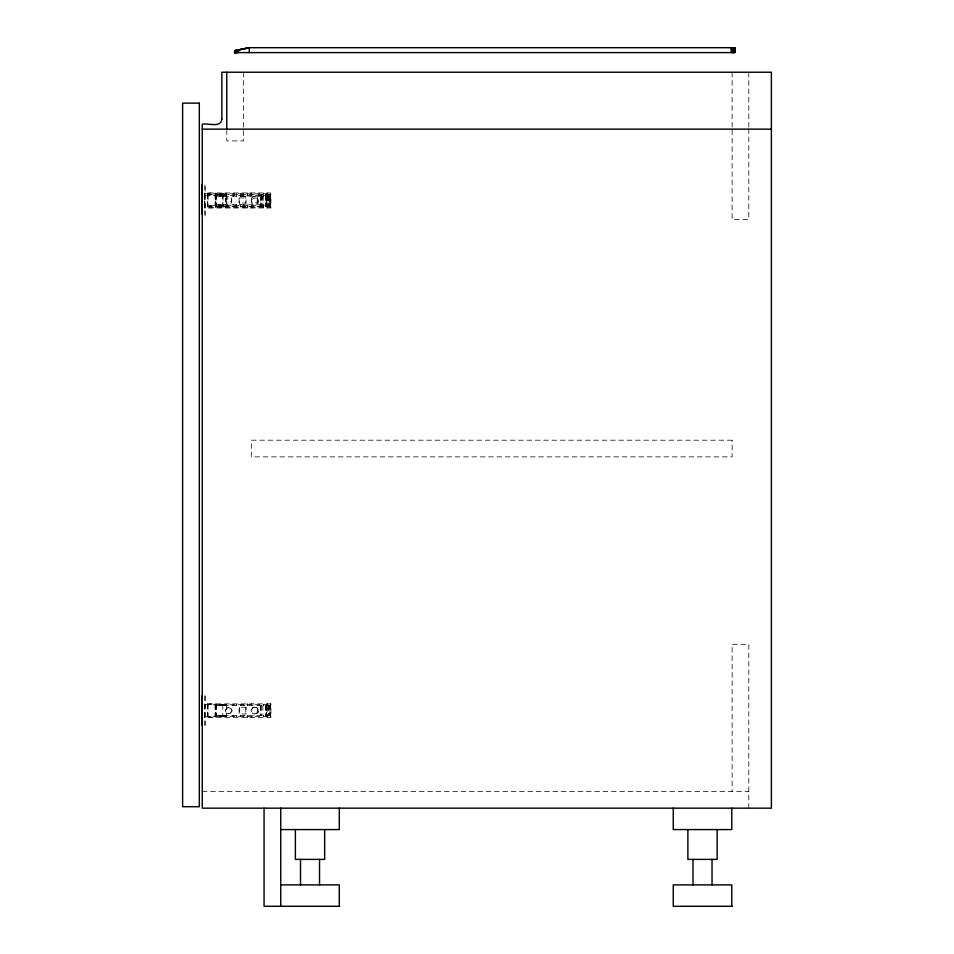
<?xml version="1.0" encoding="UTF-8"?>
<svg xmlns="http://www.w3.org/2000/svg" width="954" height="954" viewBox="0 0 954 954"><rect width="100%" height="100%" fill="white"/><g stroke="black" fill="none" stroke-linecap="round" stroke-linejoin="round"><path stroke-width="0.72" stroke-dasharray="4.77 3.58" d="M231.536 712.078L231.989 710.611M265.641 204.728L269.302 194.628L269.302 204.728M265.641 715.655L269.302 705.566L269.302 715.655M227.1 708.059L225.406 710.611L225.859 712.078M230.296 713.163L232.18 710.611L230.296 708.059M252.941 707.677L250.985 710.611L252.941 713.544M256.65 713.544L258.069 712.304L258.069 708.917M228.793 707.665L226.909 708.059L225.216 710.611L227.1 713.163M254.885 707.224L252.738 707.677L250.795 710.611L252.738 713.544L254.885 713.997M228.602 713.556L230.486 713.163M254.694 713.997L258.272 712.304L258.272 708.917L256.65 707.677M204.919 193.793L270.483 193.793L270.483 205.563L204.919 205.563M205.11 195.379L270.686 195.379M215.306 196.226L270.709 196.226M215.115 204.728L270.519 204.728M215.306 206.314L270.709 206.314M270.697 206.41L204.538 206.41L204.538 192.946L270.697 192.946L270.686 207.149L205.11 207.149M204.919 704.72L270.686 704.72M215.115 705.566L270.709 705.566M215.115 715.655L270.709 715.655M204.919 716.502L270.686 716.502M202.248 791.498L748.807 791.498M254.694 707.224L256.841 707.677M228.602 707.665L231.727 709.132M226.909 713.163L228.793 713.556M265.844 705.566L269.493 715.655L269.493 705.566M748.807 72.23L748.807 127.24M748.807 128.73L748.807 219.42L732.123 219.42L732.123 128.73M748.807 808.169L748.807 644.308L732.123 644.308L732.123 791.498M732.123 72.23L732.123 127.24M270.697 703.885L270.697 717.336M270.483 704.72L270.483 716.502M270.006 196.226L270.006 206.314M269.803 194.628L269.803 204.728M269.803 705.566L269.803 715.655M269.493 196.226L269.493 206.314M268.73 196.226L268.73 206.314M268.73 705.566L268.73 715.655M268.539 194.628L268.539 204.728M268.539 705.566L268.539 715.655M267.883 196.226L267.883 206.314M267.692 194.628L267.692 204.728M267.692 705.566L267.692 715.655M267.573 194.533L267.573 195.379M267.573 207.149L267.573 207.996M267.573 703.885L267.573 704.72M267.573 716.502L267.573 717.336M267.382 192.946L267.382 193.793M267.382 205.563L267.382 206.41M267.382 703.885L267.382 704.72M267.382 716.502L267.382 717.336M266.655 196.226L266.655 206.314M266.655 705.566L266.655 715.655M266.464 194.628L266.464 204.728M266.464 705.566L266.464 715.655M266.404 195.379L266.404 207.149M266.404 704.72L266.404 716.502M266.202 193.793L266.178 206.314M266.202 704.72L266.202 716.502M265.987 194.628L265.987 204.728M265.987 705.566L265.987 715.655M265.725 196.226L265.725 206.314M265.534 194.628L265.534 204.728M265.534 705.566L265.534 715.655M263.698 195.379L263.698 196.226M263.698 206.314L263.698 207.149M263.698 704.72L263.698 705.566M263.698 715.655L263.698 716.502M263.507 193.793L263.507 194.628M263.507 204.728L263.507 205.563M263.507 704.72L263.507 705.566M263.507 715.655L263.507 716.502M263.042 196.226L263.042 206.314M262.851 194.628L262.851 204.728M262.851 705.566L262.851 715.655M261.801 196.226L261.801 206.314M261.611 194.628L261.611 204.728M261.611 705.566L261.611 715.655M260.633 196.226L260.502 206.314M260.502 705.566L260.502 715.655M260.311 194.628L260.311 204.728M260.311 705.566L260.311 715.655M257.473 198.885L257.473 203.655M257.282 197.299L257.282 202.057M257.282 708.226L257.282 712.996M251.856 194.533L251.856 195.379M251.856 207.149L251.856 207.996M251.856 703.885L251.856 704.72M251.856 716.502L251.856 717.336M251.665 192.946L251.665 193.793M251.665 205.563L251.665 206.41M251.665 703.885L251.665 704.72M251.665 716.502L251.665 717.336M247.67 194.533L247.718 196.226M247.718 206.314L247.67 207.996M247.67 703.885L247.718 705.566M247.718 715.655L247.67 717.336M247.48 192.946L247.515 194.628M247.515 204.728L247.48 206.41M247.48 703.885L247.515 705.566M247.515 715.655L247.48 717.336M246.001 204.633L246.001 197.907L239.311 197.907L239.311 204.633M245.81 707.248L245.81 713.974M243.854 195.379L243.854 196.226M243.854 206.314L243.854 207.149M243.854 704.72L243.854 705.566M243.854 715.655L243.854 716.502M243.664 193.793L243.664 194.628M243.664 204.728L243.664 205.563M243.664 704.72L243.664 705.566M243.664 715.655L243.664 716.502M243.461 72.23L243.461 140.918L226.778 140.918L226.778 130.686M240.599 195.379L240.599 196.226M240.599 206.314L240.599 207.149M240.599 704.72L240.599 705.566M240.599 715.655L240.599 716.502M240.408 193.793L240.408 194.628M240.408 204.728L240.408 205.563M240.408 704.72L240.408 705.566M240.408 715.655L240.408 716.502M239.311 707.248L239.311 713.974M236.723 195.379L236.723 196.226M236.723 206.314L236.723 207.149M236.723 704.72L236.723 705.566M236.723 715.655L236.723 716.502M236.532 193.793L236.532 194.628M236.532 204.728L236.532 205.563M236.532 704.72L236.532 705.566M236.532 715.655L236.532 716.502M233.336 195.379L233.336 196.226M233.336 206.314L233.336 207.149M233.336 704.72L233.336 705.566M233.336 715.655L233.336 716.502M233.146 193.793L233.146 194.628M233.146 204.728L233.146 205.563M233.146 704.72L233.146 705.566M233.146 715.655L233.146 716.502M226.67 195.379L226.67 207.149M226.48 193.793L226.48 205.563M226.48 704.72L226.48 716.502M225.347 195.379L225.347 196.226M225.347 206.314L225.347 207.149M225.347 704.72L225.347 705.566M225.347 715.655L225.347 716.502M225.156 193.793L225.156 194.628M225.156 204.728L225.156 205.563M225.156 704.72L225.156 705.566M225.156 715.655L225.156 716.502M223.987 195.379L223.987 196.226M223.987 206.314L223.987 207.149M223.987 704.72L223.987 705.566M223.987 715.655L223.987 716.502M223.796 193.793L223.796 194.628M223.796 204.728L223.796 205.563M223.796 704.72L223.796 705.566M223.796 715.655L223.796 716.502M222.986 195.379L222.986 207.149M222.795 193.793L222.795 205.563M222.795 704.72L222.795 716.502M222.091 195.379L222.091 196.226M222.091 206.314L222.091 207.149M222.091 704.72L222.091 705.566M222.091 715.655L222.091 716.502M221.9 193.793L221.9 194.628M221.9 204.728L221.9 205.563M221.9 704.72L221.9 705.566M221.9 715.655L221.9 716.502M221.602 195.379L221.602 196.226M221.602 206.314L221.602 207.149M221.602 704.72L221.602 705.566M221.602 715.655L221.602 716.502M221.4 193.793L221.4 194.628M221.4 204.728L221.4 205.563M221.4 704.72L221.4 705.566M221.4 715.655L221.4 716.502M220.982 195.379L220.982 196.226M220.982 206.314L220.982 207.149M220.982 704.72L220.982 705.566M220.982 715.655L220.982 716.502M220.791 193.793L220.791 194.628M220.827 195.379L220.827 196.226M220.791 204.728L220.791 205.563M220.827 206.314L220.827 207.149M220.791 704.72L220.791 705.566M220.791 715.655L220.791 716.502M220.636 193.793L220.636 194.628M220.636 204.728L220.636 205.563M220.636 704.72L220.636 705.566M220.636 715.655L220.636 716.502M220.434 195.379L220.434 196.226M220.434 206.314L220.434 207.149M220.434 704.72L220.434 705.566M220.434 715.655L220.434 716.502M220.243 193.793L220.243 194.628M220.243 204.728L220.243 205.563M220.243 704.72L220.243 705.566M220.243 715.655L220.243 716.502M219.79 195.379L219.79 196.226M219.79 206.314L219.79 207.149M219.587 193.793L219.587 194.628M219.587 204.728L219.587 205.563M219.587 704.72L219.587 705.566M219.587 715.655L219.587 716.502M219.181 195.379L219.181 196.226M219.181 206.314L219.181 207.149M219.181 704.72L219.181 705.566M219.181 715.655L219.181 716.502M218.979 193.793L218.979 194.628M218.979 204.728L218.979 205.563M218.979 704.72L218.979 705.566M218.979 715.655L218.979 716.502M216.224 195.379L216.224 207.149M216.224 704.72L216.224 716.502M216.033 193.793L216.033 205.563M216.033 704.72L216.033 716.502M215.831 194.533L215.831 207.996M215.831 703.885L215.831 717.336M215.64 192.946L215.64 206.41M215.64 703.885L215.64 717.336M215.306 195.379L215.306 207.149M215.306 704.72L215.306 716.502M215.115 193.793L215.115 205.563M215.115 704.72L215.115 716.502M211.001 194.533L211.001 195.379M211.001 207.149L211.001 207.996M211.001 703.885L211.001 704.72M211.001 716.502L211.001 717.336M210.81 192.946L210.81 193.793M210.81 205.563L210.81 206.41M210.81 703.885L210.81 704.72M210.81 716.502L210.81 717.336M209.403 194.533L209.403 195.379M209.403 207.149L209.403 207.996M209.403 703.885L209.403 704.72M209.403 716.502L209.403 717.336M209.212 192.946L209.212 193.793M209.212 205.563L209.212 206.41M209.212 703.885L209.212 704.72M209.212 716.502L209.212 717.336M208.008 195.379L208.008 207.149M208.008 704.72L208.008 716.502M207.805 193.793L207.793 207.996M207.793 703.885L207.793 717.336M207.602 192.946L207.602 206.41M207.602 703.885L207.602 717.336M205.11 186.543L205.11 215.986M205.11 695.895L205.11 725.326M204.919 184.957L204.919 214.4M204.919 695.895L204.919 725.326M204.728 703.885L204.728 717.336M225.669 198.205L225.216 199.684L226.909 202.224L228.602 202.618L231.536 201.151L231.536 198.205L230.296 197.132L228.602 196.739L225.669 198.205M225.859 199.791L225.406 201.27L227.1 203.81L228.793 204.216L231.727 202.737L231.727 199.791L230.486 198.718L228.793 198.325L225.859 199.791M251.319 197.979L251.319 201.377L252.738 202.618L254.694 203.071L258.069 201.377L258.069 197.979L256.65 196.739L254.694 196.285L251.319 197.979M251.51 199.577L251.51 202.963L252.941 204.204L254.885 204.657L258.272 202.963L258.272 199.577L256.841 198.337L254.885 197.872L251.51 199.577M270.9 194.533L204.728 194.533L204.728 207.996L270.9 207.996L270.9 194.533M245.81 196.309L239.108 196.309L239.108 203.047L245.81 203.047L245.81 196.309M732.123 440.199L251.307 440.199L251.307 456.883L732.123 456.883L732.123 440.199M270.9 703.885L204.538 703.885L204.538 717.336L270.9 717.336L270.9 703.885M246.001 707.248L239.108 707.248L239.108 713.974L246.001 713.974L246.001 707.248"/><path stroke-width="1.43" d="M249.28 47.7L237.641 50.145L237.653 52.601L236.819 50.276L236.103 52.601L236.103 50.395L249.28 47.7L735.069 47.7L734.962 52.601L234.624 52.601L234.648 50.634L249.28 47.7L249.28 52.601M237.641 50.145L236.83 52.601L236.103 50.395L235.495 52.601L235.495 50.49L236.103 52.601M235.495 52.601L235.042 50.562L234.732 52.601L234.744 50.622L235.03 52.601L235.793 51.528M235.03 52.601L235.042 50.562M234.624 52.601L234.744 50.622M202.248 129.148L771.381 129.148M280.75 829.575L339.29 829.575L339.29 808.169M280.75 884.895L339.29 884.895L339.29 906.3M339.624 906.3L264.067 906.3L264.067 808.169M732.123 906.3L673.25 906.3L673.25 884.895L731.79 884.895L731.79 906.3M234.732 52.601L234.648 50.634M238.536 49.99L238.56 52.601M236.819 50.276L236.83 52.601M734.675 47.7L734.675 52.601M734.21 47.7L734.21 52.601M733.602 47.7L733.602 52.601M732.875 47.7L732.875 52.601M732.04 47.7L732.04 52.601M731.79 808.169L731.79 829.575L673.25 829.575L673.25 808.169M731.146 47.7L731.146 52.601M717.158 829.575L717.158 859.387L687.882 859.387L687.882 829.575M712.03 859.387L712.03 884.895M693.009 859.387L693.009 884.895M324.658 829.575L324.658 859.387L295.382 859.387L295.382 829.575M319.53 859.387L319.53 884.895M300.51 859.387L300.51 884.895M280.75 808.169L280.75 906.3M226.778 72.23L226.778 129.148M202.01 184.957L202.01 214.4M202.01 695.895L202.01 725.326M221.877 119.333C220.577 128.313 207.769 122.732 202.248 124.235L202.248 808.169L771.381 808.169L771.381 72.23L221.877 72.23L221.877 119.333M199.303 103.139L182.619 103.139L182.619 806.702L199.303 806.702L199.303 103.139"/></g></svg>
